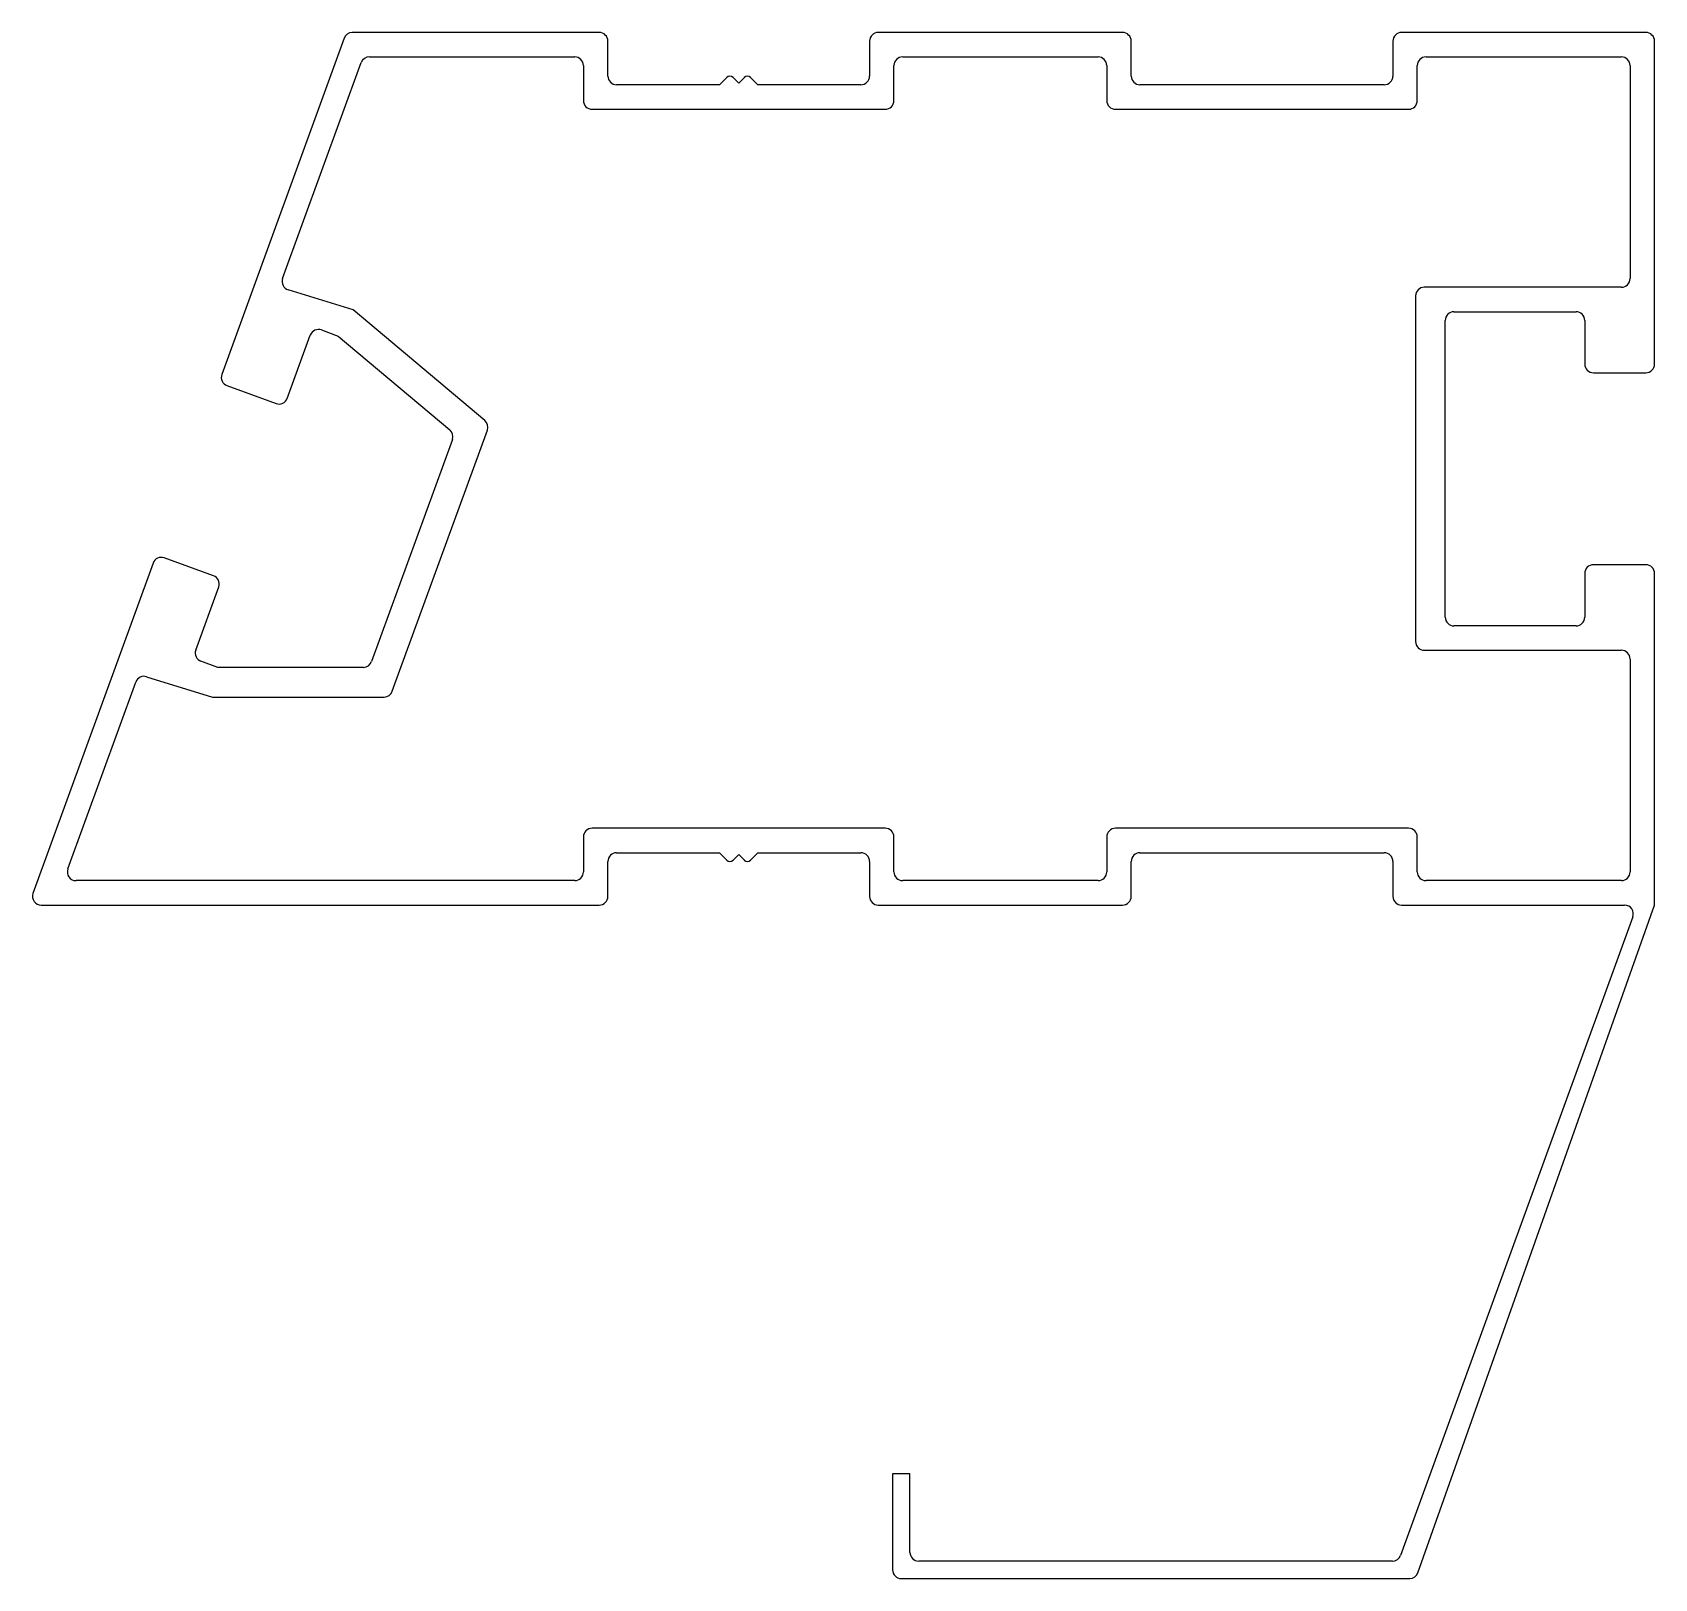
# Model space of a CAD drawing. Extents: x 2162.4 to 2255.4, y 1807.4 to 1896.
import ezdxf

# ---------------------------------------------------------------- set-up
doc = ezdxf.new("R2010")
doc.units = 0
doc.layers.get('0').update_dxf_attribs({"linetype": 'CONTINUOUS'})

msp = doc.modelspace()

# ---------------------------------------------------------------- linework, layer by layer
for p, q in [((2194.889, 1896.019), (2180.739, 1896.019)), ((2224.889, 1896.019), (2210.889, 1896.019)), ((2254.889, 1896.019), (2240.889, 1896.019)), ((2180.27, 1895.69), (2173.257, 1876.423)), ((2195.389, 1893.519), (2195.389, 1895.519)), ((2210.389, 1895.519), (2210.389, 1893.519)), ((2225.389, 1893.519), (2225.389, 1895.519)), ((2240.389, 1895.519), (2240.389, 1893.519)), ((2255.389, 1877.019), (2255.389, 1895.519)), ((2176.746, 1881.917), (2181.25, 1894.29)), ((2181.72, 1894.619), (2193.489, 1894.619)), ((2193.989, 1894.119), (2193.989, 1892.119)), ((2211.789, 1892.119), (2211.789, 1894.119)), ((2212.289, 1894.619), (2223.489, 1894.619)), ((2223.989, 1894.119), (2223.989, 1892.119)), ((2241.789, 1892.119), (2241.789, 1894.119)), ((2242.289, 1894.619), (2253.489, 1894.619)), ((2253.989, 1894.119), (2253.989, 1881.919)), ((2201.786, 1893.019), (2202.213, 1893.446)), ((2202.566, 1893.446), (2202.889, 1893.123)), ((2202.889, 1893.123), (2203.213, 1893.446)), ((2203.566, 1893.446), (2203.993, 1893.019)), ((2201.786, 1893.019), (2195.889, 1893.019)), ((2209.889, 1893.019), (2203.993, 1893.019)), ((2239.889, 1893.019), (2225.889, 1893.019)), ((2194.489, 1891.619), (2211.289, 1891.619)), ((2224.489, 1891.619), (2241.289, 1891.619)), ((2180.795, 1880.117), (2177.069, 1881.269)), ((2253.489, 1881.419), (2242.189, 1881.419)), ((2241.689, 1880.919), (2241.689, 1861.119)), ((2188.333, 1873.792), (2180.795, 1880.117)), ((2243.389, 1862.519), (2243.389, 1879.519)), ((2243.889, 1880.019), (2250.889, 1880.019)), ((2251.389, 1879.519), (2251.389, 1877.019)), ((2177.015, 1875.054), (2178.332, 1878.672)), ((2178.973, 1878.971), (2179.932, 1878.622)), ((2179.932, 1878.622), (2186.329, 1873.255)), ((2251.889, 1876.519), (2254.889, 1876.519)), ((2173.556, 1875.782), (2176.375, 1874.756)), ((2183.034, 1858.269), (2188.482, 1873.238)), ((2186.477, 1872.701), (2181.843, 1859.969)), ((2169.323, 1865.616), (2162.435, 1846.69)), ((2172.783, 1864.889), (2169.964, 1865.915)), ((2254.889, 1865.519), (2251.889, 1865.519)), ((2251.389, 1865.019), (2251.389, 1862.519)), ((2255.389, 1846.019), (2255.389, 1865.019)), ((2171.765, 1860.63), (2173.082, 1864.248)), ((2250.889, 1862.019), (2243.889, 1862.019)), ((2242.189, 1860.619), (2253.489, 1860.619)), ((2173.023, 1859.64), (2172.064, 1859.989)), ((2253.989, 1860.119), (2253.989, 1847.919)), ((2164.434, 1848.09), (2168.332, 1858.8)), ((2168.95, 1859.106), (2172.723, 1857.94)), ((2181.374, 1859.64), (2173.023, 1859.64)), ((2172.723, 1857.94), (2182.564, 1857.94)), ((2211.289, 1850.419), (2194.489, 1850.419)), ((2241.289, 1850.419), (2224.489, 1850.419)), ((2193.989, 1849.919), (2193.989, 1847.919)), ((2211.789, 1847.919), (2211.789, 1849.919)), ((2223.989, 1849.919), (2223.989, 1847.919)), ((2241.789, 1847.919), (2241.789, 1849.919)), ((2195.889, 1849.019), (2201.786, 1849.019)), ((2201.786, 1849.019), (2202.213, 1848.593)), ((2202.566, 1848.593), (2202.889, 1848.916)), ((2202.889, 1848.916), (2203.213, 1848.593)), ((2203.566, 1848.593), (2203.993, 1849.019)), ((2203.993, 1849.019), (2209.889, 1849.019)), ((2225.889, 1849.019), (2239.889, 1849.019)), ((2195.389, 1846.519), (2195.389, 1848.519)), ((2210.389, 1848.519), (2210.389, 1846.519)), ((2225.389, 1846.519), (2225.389, 1848.519)), ((2240.389, 1848.519), (2240.389, 1846.519)), ((2193.489, 1847.419), (2164.904, 1847.419)), ((2223.489, 1847.419), (2212.289, 1847.419)), ((2253.489, 1847.419), (2242.289, 1847.419)), ((2162.905, 1846.019), (2194.889, 1846.019)), ((2210.889, 1846.019), (2224.889, 1846.019)), ((2240.889, 1846.019), (2253.675, 1846.019)), ((2241.827, 1807.765), (2255.389, 1846.019)), ((2254.145, 1845.348), (2240.828, 1808.761)), ((2212.709, 1813.432), (2211.709, 1813.432)), ((2211.709, 1813.432), (2211.709, 1807.932)), ((2212.709, 1808.932), (2212.709, 1813.432)), ((2240.358, 1808.432), (2213.209, 1808.432)), ((2212.209, 1807.432), (2241.355, 1807.432))]:
    msp.add_line(p, q)
for centre, radius, start, end in [((2180.739, 1895.519), 0.5, 90, 160), ((2194.889, 1895.519), 0.5, 0, 90), ((2210.889, 1895.519), 0.5, 90, 180), ((2224.889, 1895.519), 0.5, 0, 90), ((2240.889, 1895.519), 0.5, 90, 180), ((2254.889, 1895.519), 0.5, 0, 90), ((2181.72, 1894.119), 0.5, 90, 160), ((2193.489, 1894.119), 0.5, 0, 90), ((2212.289, 1894.119), 0.5, 90, 180), ((2223.489, 1894.119), 0.5, 0, 90), ((2242.289, 1894.119), 0.5, 90, 180), ((2253.489, 1894.119), 0.5, 0, 90), ((2195.889, 1893.519), 0.5, 180, 270), ((2202.389, 1893.269), 0.25, 45, 135), ((2203.389, 1893.269), 0.25, 45, 135), ((2209.889, 1893.519), 0.5, 270, 360), ((2225.889, 1893.519), 0.5, 180, 270), ((2239.889, 1893.519), 0.5, 270, 360), ((2194.489, 1892.119), 0.5, 180, 270), ((2211.289, 1892.119), 0.5, 270, 360), ((2224.489, 1892.119), 0.5, 180, 270), ((2241.289, 1892.119), 0.5, 270, 0), ((2177.216, 1881.746), 0.5, 160, 252.82855), ((2242.189, 1880.919), 0.5, 90, 180), ((2253.489, 1881.919), 0.5, 270, 0), ((2243.889, 1879.519), 0.5, 90, 180), ((2250.889, 1879.519), 0.5, 0, 90), ((2178.802, 1878.501), 0.5, 70, 160), ((2251.889, 1877.019), 0.5, 180, 270), ((2254.889, 1877.019), 0.5, 270, 360), ((2173.727, 1876.252), 0.5, 160, 250), ((2176.546, 1875.226), 0.5, 250, 340), ((2188.012, 1873.409), 0.5, 340, 50), ((2186.007, 1872.872), 0.5, 340, 50), ((2169.793, 1865.445), 0.5, 70, 160), ((2251.889, 1865.019), 0.5, 90, 180), ((2254.889, 1865.019), 0.5, 0, 90), ((2172.612, 1864.419), 0.5, 340, 70), ((2243.889, 1862.519), 0.5, 180, 270), ((2250.889, 1862.519), 0.5, 270, 360), ((2172.235, 1860.459), 0.5, 160, 250), ((2242.189, 1861.119), 0.5, 180, 270), ((2253.489, 1860.119), 0.5, 0, 90), ((2181.374, 1860.14), 0.5, 270, 340), ((2168.802, 1858.629), 0.5, 72.82855, 160), ((2182.564, 1858.44), 0.5, 270, 340), ((2194.489, 1849.919), 0.5, 90, 180), ((2211.289, 1849.919), 0.5, 0, 90), ((2224.489, 1849.919), 0.5, 90, 180), ((2241.289, 1849.919), 0.5, 0, 90), ((2195.889, 1848.519), 0.5, 90, 180), ((2202.389, 1848.769), 0.25, 225, 315), ((2203.389, 1848.769), 0.25, 225, 315), ((2209.889, 1848.519), 0.5, 0, 90), ((2225.889, 1848.519), 0.5, 90, 180), ((2239.889, 1848.519), 0.5, 0, 90), ((2164.904, 1847.919), 0.5, 160, 270), ((2193.489, 1847.919), 0.5, 270, 360), ((2212.289, 1847.919), 0.5, 180, 270), ((2223.489, 1847.919), 0.5, 270, 360), ((2242.289, 1847.919), 0.5, 180, 270), ((2253.489, 1847.919), 0.5, 270, 360), ((2162.905, 1846.519), 0.5, 160, 270), ((2194.889, 1846.519), 0.5, 270, 0), ((2210.889, 1846.519), 0.5, 180, 270), ((2224.889, 1846.519), 0.5, 270, 0), ((2240.889, 1846.519), 0.5, 180, 270), ((2253.675, 1845.519), 0.5, 340, 90), ((2213.209, 1808.932), 0.5, 180, 270), ((2240.358, 1808.932), 0.5, 270, 340), ((2212.209, 1807.932), 0.5, 180, 270), ((2241.355, 1807.932), 0.5, 270, 340.47865)]:
    msp.add_arc(centre, radius, start, end)

doc.saveas('drawing.dxf')
